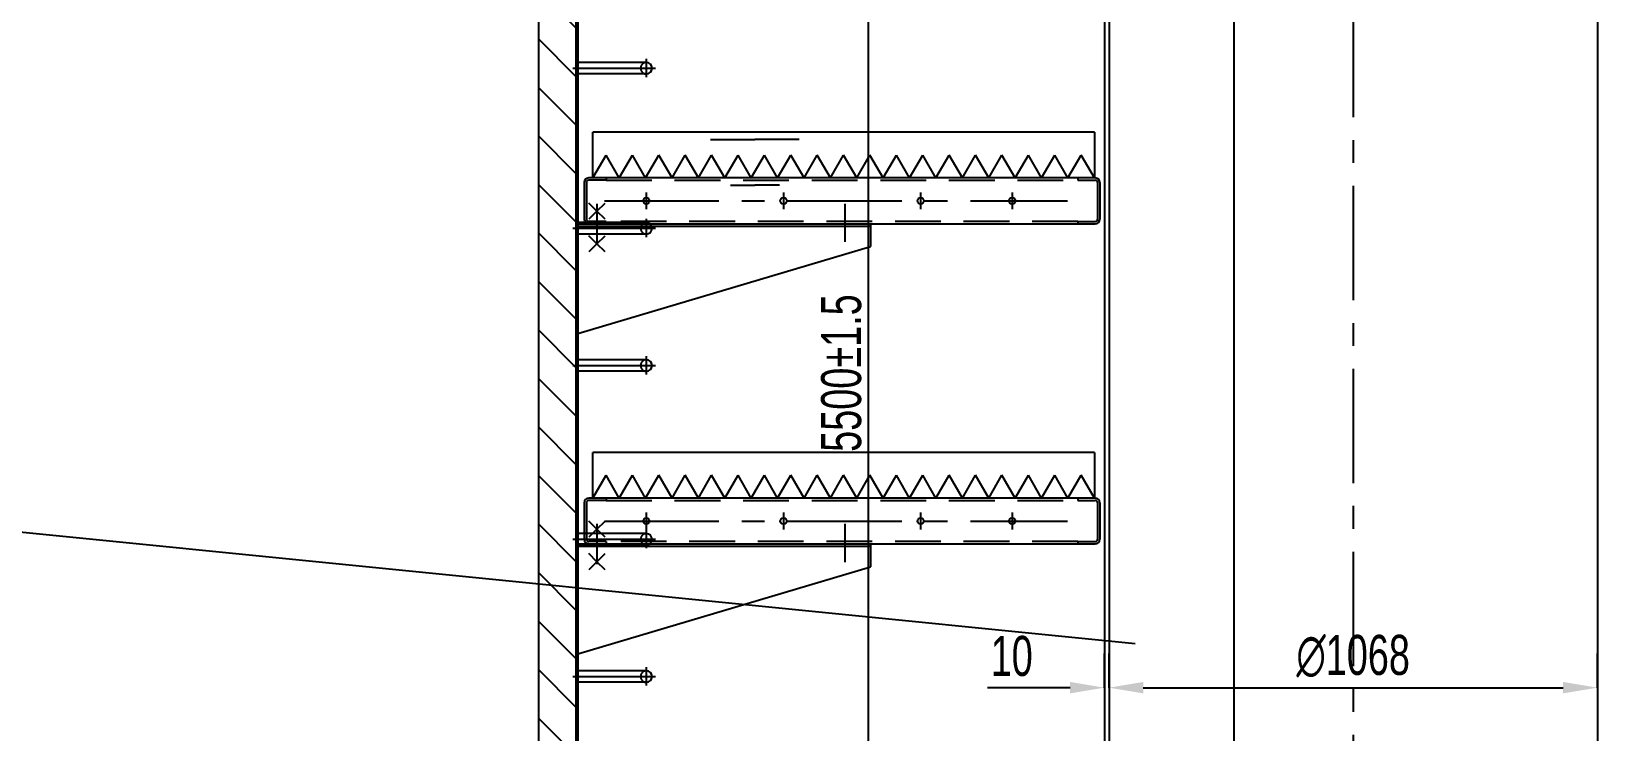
# Model space of a CAD drawing. Extents: x -3 to 21028, y -3 to 29728.
# Drawn here: x 3643 to 7073, y 10415 to 11946 of the extents above; entities that cross this region are included whole.
import ezdxf
from ezdxf.enums import TextEntityAlignment as Align

# ---------------------------------------------------------------- set-up
doc = ezdxf.new("R2010")
doc.units = 0
doc.header["$LTSCALE"] = 200
doc.header["$MEASUREMENT"] = 0
for name, pattern in [('F', [0.75, 0.5, -0.25]), ('G', [2, 1.25, -0.25, 0.25, -0.25]), ('K', [2.5, 1.25, -0.25, 0.25, -0.25, 0.25, -0.25])]:
    doc.linetypes.add(name, pattern=pattern)
doc.layers.get('0').update_dxf_attribs({"linetype": 'CONTINUOUS'})
doc.layers.get('DEFPOINTS').update_dxf_attribs({"linetype": 'CONTINUOUS'})
for name, color, linetype in [('01', 7, 'CONTINUOUS'), ('02', 1, 'CONTINUOUS'), ('04', 2, 'F'), ('05', 4, 'G'), ('07', 6, 'K'), ('08', 1, 'CONTINUOUS')]:
    doc.layers.add(name, color=color, linetype=linetype)
doc.styles.get("Standard").update_dxf_attribs({"font": 'thenor.shx', "width": 0.707, "bigfont": 'hztxt.shx'})
doc.dimstyles.new('INTE', dxfattribs={"dimscale": 25, "dimtxt": 3.5, "dimasz": 3, "dimexe": 3, "dimexo": 0, "dimgap": 1, "dimtad": 1, "dimdec": 3, "dimdsep": 46, "dimtxsty": 'Standard', "dimcen": 0, "dimclrd": 1, "dimclre": 1, "dimclrt": 3, "dimaunit": 1, "dimadec": 0, "dimazin": 0, "dimtfac": 1, "dimtdec": 4, "dimtofl": 0, "dimtmove": 0, "dimatfit": 0, "dimfxl": 0, "dimtzin": 0, "dimarcsym": 0})
doc.dimstyles.new('INTE$2', dxfattribs={"dimscale": 25, "dimtxt": 3.5, "dimasz": 3, "dimexe": 3, "dimexo": 0, "dimgap": 1, "dimtad": 1, "dimtih": 1, "dimtoh": 1, "dimdec": 3, "dimdsep": 46, "dimtxsty": 'Standard', "dimcen": 0, "dimclrd": 1, "dimclre": 1, "dimclrt": 3, "dimaunit": 1, "dimadec": 3, "dimazin": 0, "dimtfac": 1, "dimtdec": 4, "dimtofl": 0, "dimtmove": 0, "dimatfit": 0, "dimfxl": 0, "dimtzin": 0, "dimarcsym": 0})

# ---------------------------------------------------------------- blocks, each defined once
blk = doc.blocks.new('*D85')
at = {"color": 1, "linetype": 'ByBlock'}
for p, q in [((4136.5, 13764.6), (3440.3, 13764.6)), ((3515.3, 8979.6), (3515.3, 13689.6))]:
    blk.add_line(p, q, dxfattribs=at)
for points in [[(3502.8, 13689.6), (3527.8, 13689.6), (3515.3, 13764.6)], [(3502.8, 8979.6), (3527.8, 8979.6), (3515.3, 8904.6)]]:
    blk.add_solid(points, dxfattribs=at)
at = {"layer": 'DEFPOINTS', "color": 0, "linetype": 'ByBlock'}
for p in [(3515.3, 13764.6), (4136.5, 13764.6), (4231.8, 8904.6)]:
    blk.add_point(p, dxfattribs=at)
at = {"color": 3, "linetype": 'ByBlock', "insert": (3446.6, 11334.6), "char_height": 87.5, "attachment_point": 5, "rotation": 90}
blk.add_mtext('4860', dxfattribs=at)
blk = doc.blocks.new('*D249')
at = {"color": 1, "linetype": 'ByBlock'}
for start, end in [(78.2616, 84.1308), (115.8692, 121.7384)]:
    blk.add_arc((6533.8, 26137.6), 732.5, start, end, dxfattribs=at)
for points in [[(6608.1, 26853.8), (6609.4, 26878.8), (6533.8, 26870.1)], [(6209.4, 26808.2), (6219.1, 26785.2), (6283.3, 26825.9)]]:
    blk.add_solid(points, dxfattribs=at)
at = {"layer": 'DEFPOINTS', "color": 0, "linetype": 'ByBlock'}
for p in [(6533.8, 28297.5), (5947.1, 27749.7), (6364.9, 26850.4), (6533.8, 26137.6), (6533.8, 5882.7)]:
    blk.add_point(p, dxfattribs=at)
at = {"color": 3, "linetype": 'ByBlock', "insert": (6422.7, 26930.4), "char_height": 87.5, "attachment_point": 5}
blk.add_mtext('20°', dxfattribs=at)
blk = doc.blocks.new('*D250')
at = {"color": 1, "linetype": 'ByBlock'}
for start, end in [(100.1385, 110.277), (49.723, 59.8615)]:
    blk.add_arc((6533.8, 26137.6), 424.4, start, end, dxfattribs=at)
for points in [[(6458, 26567.9), (6460.2, 26543), (6533.8, 26562)], [(6741.6, 26493.4), (6752.2, 26516), (6679, 26536.5)]]:
    blk.add_solid(points, dxfattribs=at)
at = {"layer": 'DEFPOINTS', "color": 0, "linetype": 'ByBlock'}
for p in [(6533.8, 28297.5), (7120.6, 27749.7), (6583.1, 26559.2), (6533.8, 26137.6), (6533.8, 5882.7)]:
    blk.add_point(p, dxfattribs=at)
at = {"color": 3, "linetype": 'ByBlock', "insert": (6634.8, 26618.6), "char_height": 87.5, "attachment_point": 5}
blk.add_mtext('20°', dxfattribs=at)
blk = doc.blocks.new('*D345')
at = {"color": 1, "linetype": 'ByBlock'}
for p, q in [((6533.8, 15320.8), (6198.1, 15320.8)), ((6273.1, 15245.8), (6273.1, 9241.8)), ((6533.8, 9166.8), (6198.1, 9166.8))]:
    blk.add_line(p, q, dxfattribs=at)
for points in [[(6260.6, 15245.8), (6285.6, 15245.8), (6273.1, 15320.8)], [(6260.6, 9241.8), (6285.6, 9241.8), (6273.1, 9166.8)]]:
    blk.add_solid(points, dxfattribs=at)
at = {"layer": 'DEFPOINTS', "color": 0, "linetype": 'ByBlock'}
for p in [(6533.8, 15320.8), (6273.1, 9166.8), (6533.8, 9166.8)]:
    blk.add_point(p, dxfattribs=at)
at = {"color": 3, "linetype": 'ByBlock', "insert": (6204.3, 12243.8), "char_height": 87.5, "attachment_point": 5, "rotation": 90}
blk.add_mtext('6154', dxfattribs=at)
blk = doc.blocks.new('*D438')
at = {"color": 1, "linetype": 'ByBlock'}
for p, q in [((6834.3, 27965.4), (10524.2, 27965.4)), ((10449.2, 27890.4), (10449.2, 2343.6)), ((9669.4, 2268.6), (10524.2, 2268.6))]:
    blk.add_line(p, q, dxfattribs=at)
for points in [[(10436.7, 27890.4), (10461.7, 27890.4), (10449.2, 27965.4)], [(10436.7, 2343.6), (10461.7, 2343.6), (10449.2, 2268.6)]]:
    blk.add_solid(points, dxfattribs=at)
at = {"layer": 'DEFPOINTS', "color": 0, "linetype": 'ByBlock'}
for p in [(6834.3, 27965.4), (9669.4, 2268.6), (10449.2, 2268.6)]:
    blk.add_point(p, dxfattribs=at)
at = {"color": 3, "linetype": 'ByBlock', "insert": (10380.4, 15117), "char_height": 87.5, "attachment_point": 5, "rotation": 90}
blk.add_mtext('≈25685', dxfattribs=at)
blk = doc.blocks.new('*D440')
at = {"color": 1, "linetype": 'ByBlock'}
for p, q in [((5999.8, 10510.8), (5999.8, 10585.8)), ((7067.8, 10510.8), (7067.8, 10585.8)), ((6074.8, 10510.8), (6992.8, 10510.8))]:
    blk.add_line(p, q, dxfattribs=at)
for points in [[(6074.8, 10523.3), (6074.8, 10498.3), (5999.8, 10510.8)], [(6992.8, 10523.3), (6992.8, 10498.3), (7067.8, 10510.8)]]:
    blk.add_solid(points, dxfattribs=at)
at = {"layer": 'DEFPOINTS', "color": 0, "linetype": 'ByBlock'}
for p in [(5999.8, 10510.8), (7067.8, 10510.8), (7067.8, 10510.8)]:
    blk.add_point(p, dxfattribs=at)
at = {"color": 3, "linetype": 'ByBlock', "insert": (6533.8, 10579.6), "char_height": 87.5, "attachment_point": 5}
blk.add_mtext('∅1068', dxfattribs=at)
blk = doc.blocks.new('*D441')
at = {"color": 1, "linetype": 'ByBlock'}
for p, q in [((5989.8, 10510.8), (5989.8, 10585.8)), ((5999.8, 10510.8), (5999.8, 10585.8)), ((5914.8, 10510.8), (5734.1, 10510.8)), ((6074.8, 10510.8), (6149.8, 10510.8))]:
    blk.add_line(p, q, dxfattribs=at)
for points in [[(5914.8, 10523.3), (5914.8, 10498.3), (5989.8, 10510.8)], [(6074.8, 10523.3), (6074.8, 10498.3), (5999.8, 10510.8)]]:
    blk.add_solid(points, dxfattribs=at)
at = {"layer": 'DEFPOINTS', "color": 0, "linetype": 'ByBlock'}
for p in [(5989.8, 10510.8), (5989.8, 10510.8), (5999.8, 10510.8)]:
    blk.add_point(p, dxfattribs=at)
at = {"color": 3, "linetype": 'ByBlock', "insert": (5787, 10579.6), "char_height": 87.5, "attachment_point": 5}
blk.add_mtext('10', dxfattribs=at)

msp = doc.modelspace()

# ---------------------------------------------------------------- hatches: boundary and pattern name
at = {"layer": '08'}
h = msp.add_hatch(dxfattribs=at)
h.set_pattern_fill('ANSI31', color=256, scale=600, angle=90, style=0)
h.set_pattern_definition([(135, (0, -289.53), (-53.033, -53.033), [])])
h.paths.add_polyline_path([(4833.8306, 12125.1112), (4826.772, 12125.1112), (4751.8306, 12125.1112), (4751.8306, 9047.0262), (4823.8306, 8996.6112), (4825.8306, 8996.6112), (4832.8306, 9001.5127), (4832.8306, 9006.5127), (4833.8306, 9007.09)])

# ---------------------------------------------------------------- linework, layer by layer
at = {"color": 1, "linetype": 'ByBlock'}
msp.add_line((5472.9001, 13490.1112), (5472.9001, 8140.1112), dxfattribs=at)
at = {"layer": '01'}
for p, q in [((5989.8306, 15293.8131), (5989.8306, 9166.8131)), ((5999.8306, 15293.8131), (5999.8306, 9166.8131)), ((7067.8306, 15293.8131), (7067.8306, 9166.8131)), ((4837.8306, 13225.6112), (4837.8306, 8864.6112)), ((4833.8306, 13083.1324), (4833.8306, 9007.09)), ((4751.8306, 13043.1963), (4751.8306, 9047.0262)), ((4987.8306, 11877.6112), (4837.8306, 11877.6112)), ((4987.8306, 11852.6112), (4837.8306, 11852.6112)), ((5967.7938, 11725.1112), (4870.828, 11725.1112)), ((4870.828, 11625.1112), (4870.828, 11725.1112)), ((5967.7938, 11725.1112), (5967.7938, 11625.1112)), ((4870.828, 11625.1112), (4899.6955, 11675.1112)), ((4928.563, 11625.1112), (4899.6955, 11675.1112)), ((4928.563, 11625.1112), (4957.4305, 11675.1112)), ((4986.298, 11625.1112), (4957.4305, 11675.1112)), ((4986.298, 11625.1112), (5015.1655, 11675.1112)), ((5044.0331, 11625.1112), (5015.1655, 11675.1112)), ((5044.0331, 11625.1112), (5072.9006, 11675.1112)), ((5101.7681, 11625.1112), (5072.9006, 11675.1112)), ((5101.7681, 11625.1112), (5130.6356, 11675.1112)), ((5159.5031, 11625.1112), (5130.6356, 11675.1112)), ((5159.5031, 11625.1112), (5188.3706, 11675.1112)), ((5217.2381, 11625.1112), (5188.3706, 11675.1112)), ((5217.2381, 11625.1112), (5246.1056, 11675.1112)), ((5274.9732, 11625.1112), (5246.1056, 11675.1112)), ((5274.9732, 11625.1112), (5303.8407, 11675.1112)), ((5332.7082, 11625.1112), (5303.8407, 11675.1112)), ((5332.7082, 11625.1112), (5361.5757, 11675.1112)), ((5390.4432, 11625.1112), (5361.5757, 11675.1112)), ((5390.4432, 11625.1112), (5419.3107, 11675.1112)), ((5448.1782, 11625.1112), (5419.3107, 11675.1112)), ((5448.1782, 11625.1112), (5477.0458, 11675.1112)), ((5505.9133, 11625.1112), (5477.0458, 11675.1112)), ((5505.9133, 11625.1112), (5534.7808, 11675.1112)), ((5563.6483, 11625.1112), (5534.7808, 11675.1112)), ((5563.6483, 11625.1112), (5592.5158, 11675.1112)), ((5621.3833, 11625.1112), (5592.5158, 11675.1112)), ((5621.3833, 11625.1112), (5650.2508, 11675.1112)), ((5679.1184, 11625.1112), (5650.2508, 11675.1112)), ((5679.1184, 11625.1112), (5707.9859, 11675.1112)), ((5736.8534, 11625.1112), (5707.9859, 11675.1112)), ((5736.8534, 11625.1112), (5765.7209, 11675.1112)), ((5794.5884, 11625.1112), (5765.7209, 11675.1112)), ((5794.5884, 11625.1112), (5823.4559, 11675.1112)), ((5852.3234, 11625.1112), (5823.4559, 11675.1112)), ((5852.3234, 11625.1112), (5881.1909, 11675.1112)), ((5910.0585, 11625.1112), (5881.1909, 11675.1112)), ((5910.0585, 11625.1112), (5938.926, 11675.1112)), ((5967.7935, 11625.1112), (5938.926, 11675.1112)), ((4851.8306, 11615.1112), (4851.8306, 11535.1112)), ((4856.8306, 11615.1112), (4856.8306, 11535.1112)), ((5969.8309, 11625.1112), (4861.8306, 11625.1112)), ((4899.8306, 11620.1112), (4861.8306, 11620.1112)), ((4899.8306, 11625.1112), (4899.8306, 11620.1112)), ((5931.8306, 11625.1112), (5931.8306, 11620.1112)), ((5931.8306, 11620.1112), (5969.8306, 11620.1112)), ((5974.8306, 11615.1112), (5974.8306, 11535.1112)), ((5979.8306, 11615.1112), (5979.8306, 11535.1112)), ((4879.8306, 11552.4563), (4862.153, 11570.134)), ((4879.8306, 11552.4563), (4897.5083, 11570.134)), ((4987.8306, 11527.6112), (4837.8306, 11527.6112)), ((4837.8306, 11525.1112), (5969.8309, 11525.1112)), ((4899.8306, 11530.1112), (4861.8306, 11530.1112)), ((4879.8306, 11552.4563), (4862.153, 11534.7787)), ((4897.5083, 11534.7787), (4879.8306, 11552.4563)), ((4899.8306, 11530.1112), (4899.8306, 11525.1112)), ((5477.8306, 11525.1112), (5477.8306, 11475.1112)), ((5931.8306, 11530.1112), (5969.8306, 11530.1112)), ((5931.8306, 11530.1112), (5931.8306, 11525.1112)), ((4837.8306, 11520.1112), (5477.8306, 11520.1112)), ((4987.8306, 11502.6112), (4837.8306, 11502.6112)), ((4879.8306, 11481.157), (4862.153, 11498.8347)), ((4879.8306, 11481.157), (4897.5083, 11498.8347)), ((4837.8306, 11285.1112), (5477.8306, 11475.1112)), ((4879.8306, 11481.157), (4862.153, 11463.4793)), ((4897.5083, 11463.4793), (4879.8306, 11481.157)), ((4987.8306, 11227.6112), (4837.8306, 11227.6112)), ((4987.8306, 11202.6112), (4837.8306, 11202.6112)), ((5967.7938, 11025.1112), (4870.828, 11025.1112)), ((4870.828, 10925.1112), (4870.828, 11025.1112)), ((5967.7938, 11025.1112), (5967.7938, 10925.1112)), ((4870.828, 10925.1112), (4899.6955, 10975.1112)), ((4928.563, 10925.1112), (4899.6955, 10975.1112)), ((4928.563, 10925.1112), (4957.4305, 10975.1112)), ((4986.298, 10925.1112), (4957.4305, 10975.1112)), ((4986.298, 10925.1112), (5015.1655, 10975.1112)), ((5044.0331, 10925.1112), (5015.1655, 10975.1112)), ((5044.0331, 10925.1112), (5072.9006, 10975.1112)), ((5101.7681, 10925.1112), (5072.9006, 10975.1112)), ((5101.7681, 10925.1112), (5130.6356, 10975.1112)), ((5159.5031, 10925.1112), (5130.6356, 10975.1112)), ((5159.5031, 10925.1112), (5188.3706, 10975.1112)), ((5217.2381, 10925.1112), (5188.3706, 10975.1112)), ((5217.2381, 10925.1112), (5246.1056, 10975.1112)), ((5274.9732, 10925.1112), (5246.1056, 10975.1112)), ((5274.9732, 10925.1112), (5303.8407, 10975.1112)), ((5332.7082, 10925.1112), (5303.8407, 10975.1112)), ((5332.7082, 10925.1112), (5361.5757, 10975.1112)), ((5390.4432, 10925.1112), (5361.5757, 10975.1112)), ((5390.4432, 10925.1112), (5419.3107, 10975.1112)), ((5448.1782, 10925.1112), (5419.3107, 10975.1112)), ((5448.1782, 10925.1112), (5477.0458, 10975.1112)), ((5505.9133, 10925.1112), (5477.0458, 10975.1112)), ((5505.9133, 10925.1112), (5534.7808, 10975.1112)), ((5563.6483, 10925.1112), (5534.7808, 10975.1112)), ((5563.6483, 10925.1112), (5592.5158, 10975.1112)), ((5621.3833, 10925.1112), (5592.5158, 10975.1112)), ((5621.3833, 10925.1112), (5650.2508, 10975.1112)), ((5679.1184, 10925.1112), (5650.2508, 10975.1112)), ((5679.1184, 10925.1112), (5707.9859, 10975.1112)), ((5736.8534, 10925.1112), (5707.9859, 10975.1112)), ((5736.8534, 10925.1112), (5765.7209, 10975.1112)), ((5794.5884, 10925.1112), (5765.7209, 10975.1112)), ((5794.5884, 10925.1112), (5823.4559, 10975.1112)), ((5852.3234, 10925.1112), (5823.4559, 10975.1112)), ((5852.3234, 10925.1112), (5881.1909, 10975.1112)), ((5910.0585, 10925.1112), (5881.1909, 10975.1112)), ((5910.0585, 10925.1112), (5938.926, 10975.1112)), ((5967.7935, 10925.1112), (5938.926, 10975.1112)), ((4851.8306, 10915.1112), (4851.8306, 10835.1112)), ((4856.8306, 10915.1112), (4856.8306, 10835.1112)), ((5969.8309, 10925.1112), (4861.8306, 10925.1112)), ((4899.8306, 10920.1112), (4861.8306, 10920.1112)), ((4899.8306, 10925.1112), (4899.8306, 10920.1112)), ((5931.8306, 10925.1112), (5931.8306, 10920.1112)), ((5931.8306, 10920.1112), (5969.8306, 10920.1112)), ((5974.8306, 10915.1112), (5974.8306, 10835.1112)), ((5979.8306, 10915.1112), (5979.8306, 10835.1112)), ((4879.8306, 10857.4563), (4862.153, 10875.134)), ((4879.8306, 10857.4563), (4897.5083, 10875.134)), ((4987.8306, 10847.6112), (4837.8306, 10847.6112)), ((4879.8306, 10857.4563), (4862.153, 10839.7787)), ((4897.5083, 10839.7787), (4879.8306, 10857.4563)), ((4837.8306, 10825.1112), (5969.8309, 10825.1112)), ((4987.8306, 10822.6112), (4837.8306, 10822.6112)), ((4837.8306, 10820.1112), (5477.8306, 10820.1112)), ((4899.8306, 10830.1112), (4861.8306, 10830.1112)), ((4899.8306, 10830.1112), (4861.8306, 10830.1112)), ((4899.8306, 10830.1112), (4899.8306, 10825.1112)), ((4899.8306, 10830.1112), (4899.8306, 10825.1112)), ((5477.8306, 10825.1112), (5477.8306, 10775.1112)), ((5931.8306, 10830.1112), (5969.8306, 10830.1112)), ((5931.8306, 10830.1112), (5931.8306, 10825.1112)), ((4837.8306, 10585.1112), (5477.8306, 10775.1112)), ((4879.8306, 10786.157), (4862.153, 10803.8347)), ((4879.8306, 10786.157), (4862.153, 10768.4793)), ((4879.8306, 10786.157), (4897.5083, 10803.8347)), ((4897.5083, 10768.4793), (4879.8306, 10786.157)), ((4987.8306, 10547.6112), (4837.8306, 10547.6112)), ((4987.8306, 10522.6112), (4837.8306, 10522.6112))]:
    msp.add_line(p, q, dxfattribs=at)
for centre in [(4987.8306, 11575.1112), (5287.8306, 11575.1112), (5587.8306, 11575.1112), (5787.8306, 11575.1112), (4987.8306, 10875.1112), (5287.8306, 10875.1112), (5587.8306, 10875.1112), (5787.8306, 10875.1112)]:
    msp.add_circle(centre, 7, dxfattribs=at)
for centre, radius, start, end in [((4987.8306, 11865.1112), 12.5, 270, 90), ((4861.8306, 11615.1112), 10, 90, 180), ((4861.8306, 11615.1112), 5, 90, 180), ((5969.8306, 11615.1112), 10, 0, 90), ((5969.8306, 11615.1112), 5, 0, 90), ((4861.8306, 11535.1112), 10, 180, 270), ((4861.8306, 11535.1112), 5, 180, 270), ((4987.8306, 11515.1112), 12.5, 270, 90), ((5969.8306, 11535.1112), 5, 270, 0), ((5969.8306, 11535.1112), 10, 270, 0), ((4987.8306, 11215.1112), 12.5, 270, 90), ((4861.8306, 10915.1112), 10, 90, 180), ((4861.8306, 10915.1112), 5, 90, 180), ((5969.8306, 10915.1112), 10, 0, 90), ((5969.8306, 10915.1112), 5, 0, 90), ((4987.8306, 10835.1112), 12.5, 270, 90), ((4861.8306, 10835.1112), 10, 180, 270), ((4861.8306, 10835.1112), 5, 180, 270), ((5969.8306, 10835.1112), 5, 270, 0), ((5969.8306, 10835.1112), 10, 270, 0), ((4987.8306, 10535.1112), 12.5, 270, 90)]:
    msp.add_arc(centre, radius, start, end, dxfattribs=at)
at = {"layer": '02'}
msp.add_line((6056.986, 10606.7756), (2133.2499, 10998.7398), dxfattribs=at)
at = {"layer": '04'}
for p, q in [((4899.8306, 11620.1112), (5931.8306, 11620.1112)), ((5931.8306, 11530.1112), (4899.8306, 11530.1112)), ((4899.8306, 10920.1112), (5931.8306, 10920.1112)), ((5931.8306, 10830.1112), (4899.8306, 10830.1112))]:
    msp.add_line(p, q, dxfattribs=at)
for centre in [(4987.8306, 11865.1112), (4987.8306, 11515.1112), (4987.8306, 11215.1112), (4987.8306, 10835.1112), (4987.8306, 10535.1112)]:
    msp.add_arc(centre, 12.5, 90, 270, dxfattribs=at)
at = {"layer": '05'}
for p, q in [((6533.8306, 28008.008), (6533.8306, 9591.5466)), ((4987.8306, 11885.7704), (4987.8306, 11845.4627)), ((4826.772, 11865.1112), (5008.1487, 11865.1112)), ((4987.8306, 11593.4935), (4987.8306, 11556.639)), ((5287.8306, 11593.4935), (5287.8306, 11556.639)), ((5587.8306, 11593.4935), (5587.8306, 11556.639)), ((5787.8306, 11593.4935), (5787.8306, 11556.639)), ((4879.8306, 11568.6477), (4879.8306, 11481.157)), ((4896.5359, 11575.1112), (5909.1883, 11575.1112)), ((5421.8306, 11568.6477), (5421.8306, 11485.2264)), ((4987.8306, 11535.7704), (4987.8306, 11495.4627)), ((4826.772, 11515.1112), (5008.1487, 11515.1112)), ((4987.8306, 11235.7704), (4987.8306, 11195.4627)), ((4826.772, 11215.1112), (5008.1487, 11215.1112)), ((4896.5359, 10875.1112), (5909.1883, 10875.1112)), ((4987.8306, 10893.4935), (4987.8306, 10856.639)), ((5287.8306, 10893.4935), (5287.8306, 10856.639)), ((5587.8306, 10893.4935), (5587.8306, 10856.639)), ((5787.8306, 10893.4935), (5787.8306, 10856.639)), ((4879.8306, 10868.6477), (4879.8306, 10781.157)), ((4879.8306, 10868.6477), (4879.8306, 10781.157)), ((4987.8306, 10855.7704), (4987.8306, 10815.4627)), ((5421.8306, 10868.6477), (5421.8306, 10785.2264)), ((4826.772, 10835.1112), (5008.1487, 10835.1112)), ((4826.772, 10535.1112), (5008.1487, 10535.1112)), ((4987.8306, 10555.7704), (4987.8306, 10515.4627))]:
    msp.add_line(p, q, dxfattribs=at)
at = {"layer": '07'}
for p, q in [((5128.2756, 11709.1112), (5225.3306, 11709.1112)), ((5322.3857, 11709.1112), (5225.3306, 11709.1112)), ((5171.724, 11609.1112), (5225.3306, 11609.1112)), ((5278.9373, 11609.1112), (5225.3306, 11609.1112))]:
    msp.add_line(p, q, dxfattribs=at)

# ---------------------------------------------------------------- texts
at = {"color": 3, "linetype": 'ByBlock', "insert": (5414.5243, 11198.5967), "char_height": 87.5, "attachment_point": 5, "rotation": 90}
msp.add_mtext('5500%%p1.5', dxfattribs=at)
at = {"layer": '02', "width": 0.633862}
for p, p2 in [((4881.2628, 11568.1716), (4881.2942, 11568.1716)), ((6056.9703, 10606.7506), (6057.0017, 10606.7506))]:
    msp.add_text('●', height=0.05, dxfattribs=at).set_placement(p, p2, align=Align.FIT)

# ---------------------------------------------------------------- dimensions: what is measured, and where the dimension line sits
at = {"layer": '08'}
for base, line1, line2, picture, middle in [((6364.9093, 26560.8463), ((6533.8306, 28008.008), (6533.8306, 5593.1904)), ((6533.8306, 25848.1112), (5947.105, 27460.1267)), '*D249', (6422.7016, 26572.1113)), ((6583.1008, 26269.644), ((6533.8306, 25848.1112), (7120.5563, 27460.1267)), ((6533.8306, 28008.008), (6533.8306, 5593.1904)), '*D250', (6634.8298, 26260.3206))]:
    dim = msp.add_angular_dim_2l(base=base, line1=line1, line2=line2, dimstyle='INTE$2', override={"dimaunit": 0, "dimazin": 2}, dxfattribs=at)
    dim.commit()
    dim.dimension.update_dxf_attribs({"geometry": picture, "text_midpoint": middle, "dimtype": 162, "insert": (0, -289.5333)})
dim = msp.add_linear_dim(base=(10449.1872, 2268.6112), p1=(6834.3306, 27965.4353), p2=(9669.4376, 2268.6112), angle=90, text='≈25685', dimstyle='INTE', override={"dimaunit": 0}, dxfattribs=at)
dim.commit()
dim.dimension.update_dxf_attribs({"geometry": '*D438', "text_midpoint": (10380.4286, 15117.0232)})
dim = msp.add_linear_dim(base=(6273.0706, 9166.8131), p1=(6533.8306, 15320.8131), p2=(6533.8306, 9166.8131), angle=270, dimstyle='INTE', override={"dimaunit": 0}, dxfattribs=at)
dim.commit()
dim.dimension.update_dxf_attribs({"geometry": '*D345', "text_midpoint": (6204.3206, 12243.8131)})
dim = msp.add_linear_dim(base=(3515.3308, 13475.1112), p1=(4231.8306, 8615.1112), p2=(4136.472, 13475.1112), angle=90, dimstyle='INTE', override={"dimse1": 1, "dimaunit": 0, "dimtmove": 1, "dimatfit": 3}, dxfattribs=at)
dim.commit()
dim.dimension.update_dxf_attribs({"geometry": '*D85', "text_midpoint": (3446.5808, 11045.1112), "insert": (0, -289.5333)})
dim = msp.add_linear_dim(base=(5989.8306, 10510.8213), p1=(5999.8306, 10510.8213), p2=(5989.8306, 10510.8213), dimstyle='INTE', override={"dimaunit": 0}, dxfattribs=at)
dim.commit()
dim.dimension.update_dxf_attribs({"geometry": '*D441', "text_midpoint": (5786.9682, 10579.5713)})
dim = msp.add_linear_dim(base=(7067.8306, 10510.8213), p1=(5999.8306, 10510.8213), p2=(7067.8306, 10510.8213), text='%%c1068', dimstyle='INTE', override={"dimaunit": 0}, dxfattribs=at)
dim.commit()
dim.dimension.update_dxf_attribs({"geometry": '*D440', "text_midpoint": (6533.8306, 10579.5713)})

doc.saveas('drawing.dxf')
